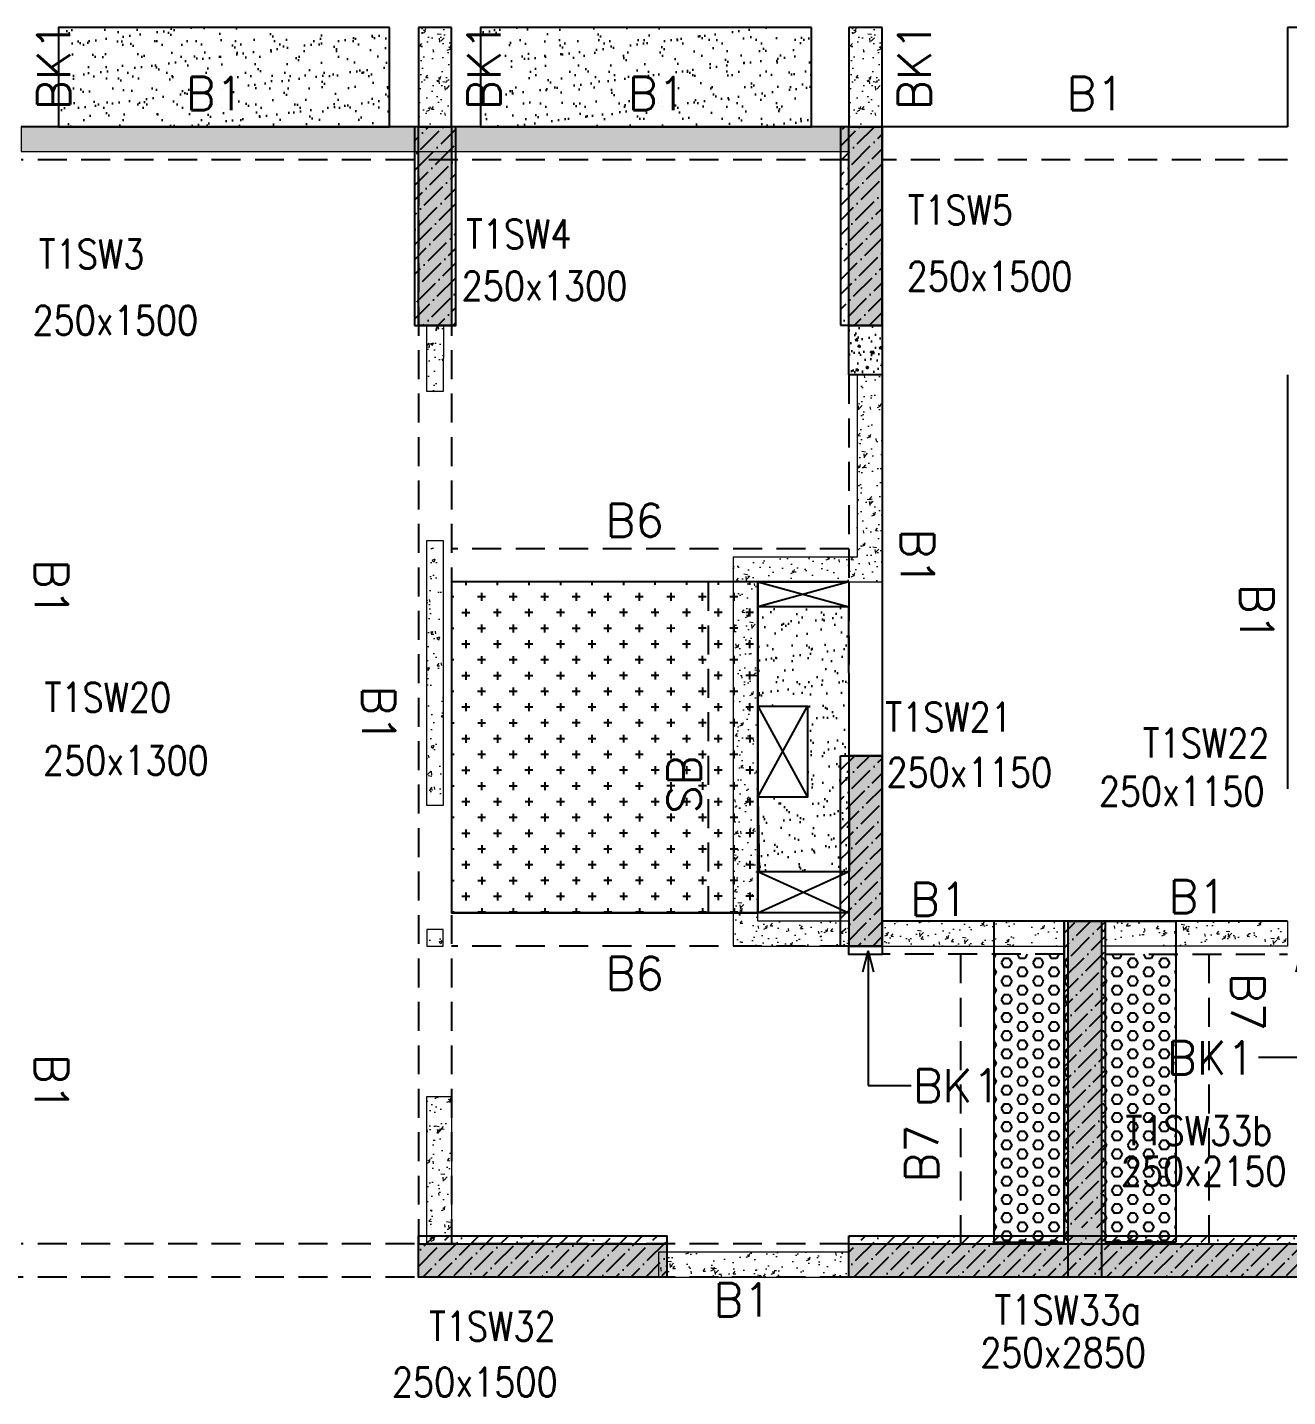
# Model space of a CAD drawing. Header units: millimetres. Extents: x 1078357 to 2594950, y -4969473 to -4636555.
# Drawn here: x 1112016 to 1119628, y -4663663 to -4655391 of the extents above; entities that cross this region are included whole.
import ezdxf

# ---------------------------------------------------------------- set-up
doc = ezdxf.new("R2010")
doc.units = ezdxf.units.MM
for name, pattern in [('CONTINOUS', [0]), ('HIDDEN', [0.375, 0.25, -0.125]), ('New Retail block$0$CONTINOUS', [0])]:
    doc.linetypes.add(name, pattern=pattern)
doc.layers.get('0').update_dxf_attribs({"lineweight": 0})
for name, color, linetype in [('B-200x325', 201, 'HIDDEN'), ('B-200x375', 41, 'HIDDEN'), ('B-200x650', 241, 'HIDDEN'), ('B-300xSLAB THK.', 151, 'Continuous'), ('BK1-200x650', 241, 'HIDDEN'), ('DROP SLAB', 8, 'Continuous'), ('NON STR. RCC WALL', 6, 'Continuous'), ('S-COLUMN_SHEAR WALL', 1, 'Continuous'), ('S-PROJECTION', 54, 'New Retail block$0$CONTINOUS'), ('SLAB FOLD', 8, 'Continuous'), ('UP TO 3FRS', 1, 'Continuous'), ('UP TO GFRS', 1, 'Continuous')]:
    doc.layers.add(name, color=color, linetype=linetype)
for name, color, linetype, lineweight in [('COL. NO.', 30, 'Continuous', 25), ('COL. SIZE', 7, 'Continuous', 25), ('HATCH', 8, 'Continuous', 30), ('RCC UPSTAND', 43, 'Continuous', 30), ('S-NON STR RCC WALL', 8, 'Continuous', 0)]:
    doc.layers.add(name, color=color, linetype=linetype, lineweight=lineweight)
doc.styles.add('Roman', font='romans')
doc.styles.add('ROMANS', font='romans.shx', dxfattribs={"width": 0.85})
doc.dimstyles.new('HARESH', dxfattribs={"dimtxt": 150, "dimasz": 75, "dimexe": 0, "dimexo": 0, "dimgap": 25, "dimtad": 1, "dimdec": 0, "dimdsep": 46, "dimtxsty": 'Roman', "dimblk": 'OBLIQUE', "dimcen": 225, "dimdle": 25, "dimclrd": 2, "dimclre": 2, "dimclrt": 7, "dimadec": 8, "dimazin": 1, "dimtfac": 1, "dimtdec": 0, "dimtmove": 0, "dimatfit": 0, "dimfxl": 1, "dimlwd": -1, "dimlwe": -1, "dimarcsym": 0})
pattern_1 = [(50, (-5232816.98, 23531658.65), (182.184669, -15.93908554), [19.05, -209.55]), (355, (-5232816.98, 23531658.65), (-35.2434214, 191.0568452), [15.24, -167.6405842]), (100.4514447, (-5232801.8, 23531657.33), (146.9412471, 175.1177519), [16.1900088, -178.0902446]), (46.1842, (-5232816.98, 23531709.45), (271.0790409, -42.042328), [28.575, -314.325]), (96.6355576, (-5232794.4, 23531705.95), (237.404134, 247.4261246), [24.2850231, -267.1356082]), (351.1841512, (-5232816.98, 23531709.45), (237.404134, 247.4261246), [22.859967, -251.459732]), (21, (-5232791.58, 23531696.75), (151.6143913, -102.2651982), [19.05, -209.55]), (326, (-5232791.58, 23531696.75), (61.8020283, 184.1879661), [15.24, -167.64]), (71.451445, (-5232778.95, 23531688.23), (213.4164193, 81.9227689), [16.1900088, -178.0899376]), (37.5, (-5232816.985, 23531658.653), (3.08860325, 84.55503887), [0, -165.608, 0, -170.18, 0, -168.275]), (7.5, (-5232816.985, 23531658.65), (66.8196625, 100.18057482), [0, -97.028, 0, -161.798, 0, -64.135]), (327.5, (-5232873.63, 23531658.65), (135.59059517, -5.728744), [0, -63.5, 0, -198.12, 0, -262.89]), (317.5, (-5232899.03, 23531658.65), (148.1291814, 25.42649103), [0, -82.55, 0, -131.572, 0, -186.69])]
pattern_2 = [(45, (903512.135, -4613405.35), (33.67596, 123.478522), [158.75, -31.75, 0, -31.75])]
pattern_3 = [(180, (1109278.52, -4473986.17), (-7e-15, -54.992613), [31.75, -63.5]), (300, (1109278.52, -4473986.17), (47.625, 27.496307), [31.75, -63.5]), (240, (1109246.77, -4473986.17), (47.625, -27.496307), [31.75, -63.5])]

# ---------------------------------------------------------------- blocks, each defined once
blk = doc.blocks.new('_Oblique')
at = {"color": 0, "linetype": 'ByBlock', "lineweight": -2}
blk.add_line((-0.5, -0.5), (0.5, 0.5), dxfattribs=at)

msp = doc.modelspace()

# ---------------------------------------------------------------- hatches: boundary and pattern name
at = {"layer": 'DROP SLAB'}
h = msp.add_hatch(dxfattribs=at)
h.set_pattern_fill('CROSS', color=8, scale=15, angle=179.96921)
h.set_pattern_definition([(180.03079016, (-3255063.09, 14065734.42), (-95.1987999, -95.3011726), [47.625, -142.875]), (270.03079016, (-3255086.91, 14065758.22), (95.3011726, -95.1987999), [47.625, -142.875])])
h.paths.add_polyline_path([(1116428.3, -4658741.4), (1114578.3, -4658741.4), (1114578.3, -4660741.2), (1116428.3, -4660741.2)])
at = {"layer": 'HATCH'}
h = msp.add_hatch(dxfattribs=at)
h.set_pattern_fill('AR-SAND', color=8, scale=3, angle=179.97015)
h.set_pattern_definition([(37.4701541, (-1725805.2, 9331579.07), (-4.7236114, 146.8264517), [0, -115.824, 0, -129.54, 0, -123.825]), (7.4701541, (-1725805.2, 9331579.07), (134.9689868, 214.9772528), [0, -62.484, 0, -104.394, 0, -40.005]), (327.4701541, (-1725898.92, 9331579.12), (237.2979035, 0.3075449), [0, -38.1, 0, -137.16, 0, -179.07]), (317.4701541, (-1725898.92, 9331579.12), (229.1017424, 66.759465), [0, -19.05, 0, -89.916, 0, -102.87])])
h.paths.add_polyline_path([(1114203.3, -4655391.2), (1112203.3, -4655391.2), (1112203.3, -4655991.2), (1114203.3, -4655991.2)])
h = msp.add_hatch(dxfattribs=at)
h.set_pattern_fill('AR-SAND', color=8, scale=3, angle=179.97015)
h.set_pattern_definition([(37.4701541, (-1728355.2, 9331579.07), (-4.7236114, 146.8264517), [0, -115.824, 0, -129.54, 0, -123.825]), (7.4701541, (-1728355.2, 9331579.07), (134.9689868, 214.9772528), [0, -62.484, 0, -104.394, 0, -40.005]), (327.4701541, (-1728448.92, 9331579.12), (237.2979035, 0.3075449), [0, -38.1, 0, -137.16, 0, -179.07]), (317.4701541, (-1728448.92, 9331579.12), (229.1017424, 66.759465), [0, -19.05, 0, -89.916, 0, -102.87])])
h.paths.add_polyline_path([(1116753.3, -4655391.2), (1114753.3, -4655391.2), (1114753.3, -4655991.2), (1116753.3, -4655991.2)])
h = msp.add_hatch(dxfattribs=at)
h.set_pattern_fill('AR-SAND', color=8, scale=3, angle=0.02985)
h.set_pattern_definition([(37.47015413, (-3915069.63, 18699654.32), (-4.72361136, 146.8264517), [0, -115.824, 0, -129.54, 0, -123.825]), (7.4701541, (-3915069.63, 18699654.32), (134.9689868, 214.9772528), [0, -62.484, 0, -104.394, 0, -40.005]), (327.4701541, (-3915163.35, 18699654.37), (237.2979035, 0.3075449), [0, -38.1, 0, -137.16, 0, -179.07]), (317.4701541, (-3915163.35, 18699654.37), (229.1017424, 66.759465), [0, -19.05, 0, -89.916, 0, -102.87])])
h.paths.add_polyline_path([(1116978.4, -4658891.2), (1116428.4, -4658891.2), (1116428.4, -4659491.2), (1116728.4, -4659491.2), (1116728.4, -4660041.2), (1116428.3, -4660041.1), (1116435.8, -4660491.2), (1116982.1, -4660491.2)])
at = {"layer": 'RCC UPSTAND'}
h = msp.add_hatch(dxfattribs=at)
h.set_pattern_fill('AR-CONC', color=8, scale=20, angle=90)
h.set_pattern_definition([(140, (-2091021.49, -7195935.7), (12.550427, 143.4520365), [15, -165]), (85, (-2091021.49, -7195935.7), (-150.438427, -27.7502667), [12, -132]), (190.4514445, (-2091020.45, -7195923.75), (-137.887998, 115.7017693), [12.7480384, -140.2284224]), (136.1842, (-2091061.5, -7195935.7), (33.103856, 213.448266), [22.5, -247.5]), (186.6356355, (-2091058.73, -7195917.91), (-194.82372, 186.932389), [19.122068, -210.342752]), (81.184164, (-2091061.5, -7195935.7), (-194.82372, 186.932389), [18, -198]), (111, (-2091051.49, -7195915.7), (80.523778, 119.3814104), [15, -165]), (56, (-2091051.49, -7195915.7), (-145.030009, 48.6630664), [12, -132]), (161.4514447, (-2091044.78, -7195905.75), (-64.5062306, 168.0444753), [12.748038, -140.2284224]), (127.5, (-2091021.49, -7195935.7), (-66.57877077, 2.43197106), [0, -130.4, 0, -134, 0, -132.5]), (97.5, (-2091021.49, -7195935.7), (-78.8823424, 52.6139075), [0, -76.4, 0, -127.4, 0, -50.5]), (57.5, (-2091021.49, -7195980.3), (4.51097435, 106.7644872), [0, -50, 0, -156, 0, -207]), (47.5, (-2091021.49, -7196000.3), (-20.0209965, 116.6372339), [0, -65, 0, -103.6, 0, -147])])
h.paths.add_polyline_path([(1117178.5, -4657191.2), (1117178.5, -4657491.2), (1116978.6, -4657491.2), (1116978.6, -4657191.2)])
at = {"layer": 'S-COLUMN_SHEAR WALL', "lineweight": 25}
h = msp.add_hatch(color=1, dxfattribs=at)
h.dxf.hatch_style = 1
h.paths.add_polyline_path([(1114378.5, -4657191.3), (1114578.5, -4657191.3), (1114578.5, -4655991.2), (1114378.5, -4655991.2)])
at = {"layer": 'S-COLUMN_SHEAR WALL', "lineweight": 25, "extrusion": (-1.00316e-06, 2.11765e-11, 1)}
h = msp.add_hatch(color=1, dxfattribs=at)
h.dxf.hatch_style = 1
h.paths.add_polyline_path([(1116978.5, -4655991.2), (1117178.5, -4655991.2), (1117178.5, -4657191.2), (1116978.5, -4657191.2)])
h = msp.add_hatch(color=1, dxfattribs=at)
h.dxf.hatch_style = 1
h.paths.add_polyline_path([(1116978.5, -4660941.2), (1117178.5, -4660941.2), (1117178.5, -4659791.2), (1116978.5, -4659791.2)])
at = {"layer": 'S-COLUMN_SHEAR WALL', "lineweight": 25}
h = msp.add_hatch(color=1, dxfattribs=at)
h.dxf.hatch_style = 1
h.paths.add_polyline_path([(1118303.5, -4660791.2), (1118503.5, -4660791.2), (1118503.5, -4662941.2), (1118303.5, -4662941.2)])
h = msp.add_hatch(color=1, dxfattribs=at)
h.dxf.hatch_style = 1
h.paths.add_polyline_path([(1114378.5, -4662741.2), (1115878.5, -4662741.2), (1115878.5, -4662941.2), (1114378.5, -4662941.2)])
at = {"layer": 'S-NON STR RCC WALL'}
h = msp.add_hatch(dxfattribs=at)
h.set_pattern_fill('AR-CONC', color=256, angle=180)
h.set_pattern_definition([(50, (-7419466.4, 32899697.03), (182.184669, -15.93908554), [19.05, -209.55]), (355, (-7419466.4, 32899697.03), (-35.2434214, 191.0568452), [15.24, -167.6405842]), (100.4514447, (-7419451.21, 32899695.7), (146.9412471, 175.1177519), [16.1900088, -178.0902446]), (46.1842, (-7419466.4, 32899747.83), (271.0790409, -42.0423279), [28.575, -314.325]), (96.6355576, (-7419443.8, 32899744.32), (237.404134, 247.4261246), [24.2850231, -267.1356082]), (351.1841512, (-7419466.4, 32899747.83), (237.404134, 247.4261246), [22.859967, -251.459732]), (21, (-7419441, 32899735.13), (151.61439127, -102.2651982), [19.05, -209.55]), (326, (-7419441, 32899735.13), (61.80202835, 184.1879661), [15.24, -167.64]), (71.451445, (-7419428.36, 32899726.6), (213.4164193, 81.9227689), [16.1900088, -178.0899376]), (37.5, (-7419466.396, 32899697.03), (3.08860325, 84.55503887), [0, -165.608, 0, -170.18, 0, -168.275]), (7.5, (-7419466.4, 32899697.03), (66.8196625, 100.18057482), [0, -97.028, 0, -161.798, 0, -64.135]), (327.5, (-7419523.04, 32899697.03), (135.59059517, -5.72874399), [0, -63.5, 0, -198.12, 0, -262.89]), (317.5, (-7419548.44, 32899697.03), (148.1291814, 25.42649103), [0, -82.55, 0, -131.572, 0, -186.69])])
h.paths.add_polyline_path([(1114578.4, -4655991.2), (1114578.4, -4655391.2), (1114378.4, -4655391.2), (1114378.4, -4655991.2), (1114578.4, -4655991.2)], is_closed=False)
h = msp.add_hatch(dxfattribs=at)
h.set_pattern_fill('AR-CONC', color=256, angle=180)
h.set_pattern_definition([(50, (-7416866.4, 32899697.03), (182.184669, -15.93908554), [19.05, -209.55]), (355, (-7416866.4, 32899697.03), (-35.2434214, 191.0568452), [15.24, -167.6405842]), (100.4514447, (-7416851.21, 32899695.7), (146.9412471, 175.1177519), [16.1900088, -178.0902446]), (46.1842, (-7416866.4, 32899747.83), (271.0790409, -42.0423279), [28.575, -314.325]), (96.6355576, (-7416843.8, 32899744.32), (237.404134, 247.4261246), [24.2850231, -267.1356082]), (351.1841512, (-7416866.4, 32899747.83), (237.404134, 247.4261246), [22.859967, -251.459732]), (21, (-7416841, 32899735.13), (151.61439127, -102.2651982), [19.05, -209.55]), (326, (-7416841, 32899735.13), (61.80202835, 184.1879661), [15.24, -167.64]), (71.451445, (-7416828.36, 32899726.6), (213.4164193, 81.9227689), [16.1900088, -178.0899376]), (37.5, (-7416866.396, 32899697.03), (3.08860325, 84.55503887), [0, -165.608, 0, -170.18, 0, -168.275]), (7.5, (-7416866.4, 32899697.03), (66.8196625, 100.18057482), [0, -97.028, 0, -161.798, 0, -64.135]), (327.5, (-7416923.04, 32899697.03), (135.59059517, -5.72874399), [0, -63.5, 0, -198.12, 0, -262.89]), (317.5, (-7416948.44, 32899697.03), (148.1291814, 25.42649103), [0, -82.55, 0, -131.572, 0, -186.69])])
h.paths.add_polyline_path([(1117178.4, -4655991.2), (1117178.4, -4655391.2), (1116978.4, -4655391.2), (1116978.4, -4655991.2), (1117178.4, -4655991.2)], is_closed=False)
h = msp.add_hatch(dxfattribs=at)
h.set_pattern_fill('AR-CONC', color=256)
h.set_pattern_definition([(50, (-6330041.7, 28215677.84), (182.184669, -15.93908554), [19.05, -209.55]), (355, (-6330041.7, 28215677.84), (-35.2434214, 191.0568452), [15.24, -167.6405842]), (100.4514447, (-6330026.52, 28215676.51), (146.9412471, 175.1177519), [16.1900088, -178.0902446]), (46.1842, (-6330041.7, 28215728.64), (271.0790409, -42.042328), [28.575, -314.325]), (96.6355576, (-6330019.1, 28215725.14), (237.404134, 247.4261246), [24.2850231, -267.1356082]), (351.1841512, (-6330041.7, 28215728.64), (237.404134, 247.4261246), [22.859967, -251.459732]), (21, (-6330016.3, 28215715.94), (151.6143913, -102.2651982), [19.05, -209.55]), (326, (-6330016.3, 28215715.94), (61.8020283, 184.1879661), [15.24, -167.64]), (71.451445, (-6330003.67, 28215707.42), (213.4164193, 81.9227689), [16.1900088, -178.0899376]), (37.5, (-6330041.7, 28215677.84), (3.08860325, 84.55503887), [0, -165.608, 0, -170.18, 0, -168.275]), (7.5, (-6330041.7, 28215677.84), (66.8196625, 100.18057482), [0, -97.028, 0, -161.798, 0, -64.135]), (327.5, (-6330098.34, 28215677.84), (135.59059517, -5.72874399), [0, -63.5, 0, -198.12, 0, -262.89]), (317.5, (-6330123.74, 28215677.84), (148.1291814, 25.42649103), [0, -82.55, 0, -131.572, 0, -186.69])])
h.paths.add_polyline_path([(1116975.4, -4655991.2), (1111978.3, -4655991.2), (1111978.3, -4656141.2), (1116975.4, -4656141.2)])
h = msp.add_hatch(dxfattribs=at)
h.set_pattern_fill('AR-CONC', color=256, angle=180)
h.set_pattern_definition([(50, (1114491.73, -4472621.5), (182.18467, -15.93909), [19.05, -209.55]), (355, (1114491.73, -4472621.5), (-35.24342, 191.05685), [15.24, -167.64058]), (100.45144, (1114506.92, -4472622.83), (146.94125, 175.11775), [16.19, -178.09024]), (46.1842, (1114491.73, -4472570.7), (271.07904, -42.04233), [28.575, -314.325]), (96.63556, (1114514.32, -4472574.2), (237.40413, 247.42612), [24.28502, -267.1356]), (351.18415, (1114491.73, -4472570.7), (237.40413, 247.42612), [22.85997, -251.45973]), (21, (1114517.13, -4472583.4), (151.61439, -102.2652), [19.05, -209.55]), (326, (1114517.13, -4472583.4), (61.80203, 184.18797), [15.24, -167.64]), (71.45144, (1114529.77, -4472591.93), (213.41642, 81.92277), [16.19, -178.08994]), (37.5, (1114491.734, -4472621.507), (3.088603, 84.55504), [0, -165.608, 0, -170.18, 0, -168.275]), (7.5, (1114491.73, -4472621.51), (66.819663, 100.180575), [0, -97.028, 0, -161.798, 0, -64.135]), (327.5, (1114435.09, -4472621.507), (135.590595, -5.728744), [0, -63.5, 0, -198.12, 0, -262.89]), (317.5, (1114409.69, -4472621.51), (148.12918, 25.42649), [0, -82.55, 0, -131.572, 0, -186.69])])
h.paths.add_polyline_path([(1114428.3, -4657191.2), (1114528.3, -4657191.2), (1114528.3, -4657591.2), (1114428.3, -4657591.2)])
h = msp.add_hatch(dxfattribs=at)
h.set_pattern_fill('AR-CONC', color=256)
h.set_pattern_definition(pattern_1)
h.paths.add_polyline_path([(1116278.3, -4658591.2), (1116278.3, -4660941.2), (1116978.3, -4660941.2), (1116978.3, -4660791.2), (1116428.3, -4660791.2), (1116428.3, -4658741.2), (1117178.3, -4658741.2), (1117178.3, -4657491.1), (1117028.3, -4657491.1), (1117028.3, -4658591.2)])
h = msp.add_hatch(dxfattribs=at)
h.set_pattern_fill('AR-CONC', color=256, angle=180)
h.set_pattern_definition([(50, (2211716.45, -9156640.7), (182.184669, -15.9390855), [19.05, -209.55]), (355, (2211716.45, -9156640.7), (-35.2434214, 191.056845), [15.24, -167.640584]), (100.4514447, (2211731.63, -9156642.02), (146.941247, 175.117752), [16.190009, -178.0902446]), (46.1842, (2211716.45, -9156589.9), (271.079041, -42.042328), [28.575, -314.325]), (96.6355576, (2211739.04, -9156593.4), (237.404134, 247.426125), [24.285023, -267.135608]), (351.184151, (2211716.45, -9156589.9), (237.404134, 247.426125), [22.859967, -251.459732]), (21, (2211741.85, -9156602.6), (151.6143913, -102.265198), [19.05, -209.55]), (326, (2211741.85, -9156602.6), (61.802028, 184.187966), [15.24, -167.64]), (71.451445, (2211754.48, -9156611.12), (213.416419, 81.922769), [16.190009, -178.0899376]), (37.5, (2211716.45, -9156640.694), (3.08860325, 84.5550389), [0, -165.608, 0, -170.18, 0, -168.275]), (7.5, (2211716.45, -9156640.69), (66.8196625, 100.1805748), [0, -97.028, 0, -161.798, 0, -64.135]), (327.5, (2211659.81, -9156640.694), (135.5905952, -5.728744), [0, -63.5, 0, -198.12, 0, -262.89]), (317.5, (2211634.41, -9156640.69), (148.1291814, 25.426491), [0, -82.55, 0, -131.572, 0, -186.69])])
h.paths.add_polyline_path([(1114428.3, -4658491.2), (1114528.3, -4658491.2), (1114528.3, -4660091.2), (1114428.3, -4660091.2)])
h = msp.add_hatch(dxfattribs=at)
h.set_pattern_fill('AR-CONC', color=256, angle=180)
h.set_pattern_definition([(50, (2211703.24, -9158005.36), (182.184669, -15.9390855), [19.05, -209.55]), (355, (2211703.24, -9158005.36), (-35.2434214, 191.056845), [15.24, -167.640584]), (100.4514447, (2211718.42, -9158006.69), (146.941247, 175.117752), [16.190009, -178.0902446]), (46.1842, (2211703.24, -9157954.56), (271.079041, -42.042328), [28.575, -314.325]), (96.6355576, (2211725.83, -9157958.06), (237.404134, 247.426125), [24.285023, -267.135608]), (351.184151, (2211703.24, -9157954.56), (237.404134, 247.426125), [22.859967, -251.459732]), (21, (2211728.64, -9157967.26), (151.6143913, -102.265198), [19.05, -209.55]), (326, (2211728.64, -9157967.26), (61.802028, 184.187966), [15.24, -167.64]), (71.451445, (2211741.27, -9157975.78), (213.416419, 81.922769), [16.190009, -178.0899376]), (37.5, (2211703.235, -9158005.36), (3.08860325, 84.5550389), [0, -165.608, 0, -170.18, 0, -168.275]), (7.5, (2211703.235, -9158005.36), (66.8196625, 100.1805748), [0, -97.028, 0, -161.798, 0, -64.135]), (327.5, (2211646.59, -9158005.36), (135.5905952, -5.728744), [0, -63.5, 0, -198.12, 0, -262.89]), (317.5, (2211621.19, -9158005.36), (148.1291814, 25.426491), [0, -82.55, 0, -131.572, 0, -186.69])])
h.paths.add_polyline_path([(1114428.3, -4660941.2), (1114528.3, -4660941.2), (1114528.3, -4660841.2), (1114428.3, -4660841.2)])
h = msp.add_hatch(dxfattribs=at)
h.set_pattern_fill('AR-CONC', color=256)
h.set_pattern_definition(pattern_1)
h.paths.add_polyline_path([(1118303.3, -4660791.2), (1117178.3, -4660791.2), (1117178.3, -4660941.2), (1118303.3, -4660941.2)])
h = msp.add_hatch(dxfattribs=at)
h.set_pattern_fill('AR-CONC', color=256, angle=180)
h.set_pattern_definition(pattern_1)
h.paths.add_polyline_path([(1118503.4, -4660791.2), (1119628.4, -4660791.2), (1119628.4, -4660941.2), (1118503.4, -4660941.2)])
h = msp.add_hatch(dxfattribs=at)
h.set_pattern_fill('AR-CONC', color=256, angle=180)
h.set_pattern_definition([(50, (-6337106.45, 28215677.83), (182.184669, -15.93908554), [19.05, -209.55]), (355, (-6337106.45, 28215677.83), (-35.2434214, 191.0568452), [15.24, -167.6405842]), (100.4514447, (-6337091.26, 28215676.5), (146.9412471, 175.1177519), [16.1900088, -178.0902446]), (46.1842, (-6337106.45, 28215728.63), (271.0790409, -42.042328), [28.575, -314.325]), (96.6355576, (-6337083.86, 28215725.13), (237.404134, 247.4261246), [24.2850231, -267.1356082]), (351.1841512, (-6337106.45, 28215728.63), (237.404134, 247.4261246), [22.859967, -251.459732]), (21, (-6337081.05, 28215715.93), (151.6143913, -102.2651982), [19.05, -209.55]), (326, (-6337081.05, 28215715.93), (61.8020283, 184.1879661), [15.24, -167.64]), (71.451445, (-6337068.41, 28215707.41), (213.4164193, 81.9227689), [16.1900088, -178.0899376]), (37.5, (-6337106.446, 28215677.833), (3.08860325, 84.55503887), [0, -165.608, 0, -170.18, 0, -168.275]), (7.5, (-6337106.45, 28215677.83), (66.8196625, 100.18057482), [0, -97.028, 0, -161.798, 0, -64.135]), (327.5, (-6337163.09, 28215677.83), (135.59059517, -5.72874399), [0, -63.5, 0, -198.12, 0, -262.89]), (317.5, (-6337188.49, 28215677.83), (148.1291814, 25.42649103), [0, -82.55, 0, -131.572, 0, -186.69])])
h.paths.add_polyline_path([(1114428.3, -4661851.2), (1114578.3, -4661851.2), (1114578.3, -4662741.1), (1114428.3, -4662741.1)])
h = msp.add_hatch(dxfattribs=at)
h.set_pattern_fill('AR-CONC', color=256, angle=180)
h.set_pattern_definition([(50, (-5239881.73, 23531658.65), (182.184669, -15.93908554), [19.05, -209.55]), (355, (-5239881.73, 23531658.65), (-35.2434214, 191.0568452), [15.24, -167.6405842]), (100.4514447, (-5239866.55, 23531657.32), (146.9412471, 175.1177519), [16.1900088, -178.0902446]), (46.1842, (-5239881.73, 23531709.45), (271.0790409, -42.042328), [28.575, -314.325]), (96.6355576, (-5239859.14, 23531705.94), (237.404134, 247.4261246), [24.2850231, -267.1356082]), (351.1841512, (-5239881.73, 23531709.45), (237.404134, 247.4261246), [22.859967, -251.459732]), (21, (-5239856.33, 23531696.75), (151.6143913, -102.2651982), [19.05, -209.55]), (326, (-5239856.33, 23531696.75), (61.8020283, 184.1879661), [15.24, -167.64]), (71.451445, (-5239843.7, 23531688.22), (213.4164193, 81.9227689), [16.1900088, -178.0899376]), (37.5, (-5239881.73, 23531658.646), (3.08860325, 84.55503887), [0, -165.608, 0, -170.18, 0, -168.275]), (7.5, (-5239881.73, 23531658.65), (66.8196625, 100.18057482), [0, -97.028, 0, -161.798, 0, -64.135]), (327.5, (-5239938.37, 23531658.646), (135.59059517, -5.728744), [0, -63.5, 0, -198.12, 0, -262.89]), (317.5, (-5239963.77, 23531658.65), (148.1291814, 25.42649103), [0, -82.55, 0, -131.572, 0, -186.69])])
h.paths.add_polyline_path([(1116978.3, -4662791.2), (1115828.3, -4662791.2), (1115828.3, -4662941.2), (1116978.3, -4662941.2)])
at = {"layer": 'SLAB FOLD', "ltscale": 1000}
h = msp.add_hatch(dxfattribs=at)
h.set_pattern_fill('HEX', color=8, scale=10, angle=180)
h.set_pattern_definition(pattern_3)
h.paths.add_polyline_path([(1118303.3, -4662730.5), (1117853.3, -4662730.5), (1117853.3, -4660991.2), (1118303.3, -4660991.2)])
h = msp.add_hatch(dxfattribs=at)
h.set_pattern_fill('HEX', color=8, scale=10, angle=180)
h.set_pattern_definition(pattern_3)
h.paths.add_polyline_path([(1118503.7, -4662730.5), (1118953.7, -4662730.5), (1118953.7, -4660991.2), (1118503.7, -4660991.2)])
at = {"layer": 'UP TO 3FRS', "lineweight": 25}
h = msp.add_hatch(color=4, dxfattribs=at)
h.dxf.hatch_style = 1
h.paths.add_polyline_path([(1116978.5, -4662741.2), (1119828.5, -4662741.2), (1119828.5, -4662941.2), (1116978.5, -4662941.2)])
at = {"layer": 'UP TO GFRS', "lineweight": 25}
h = msp.add_hatch(dxfattribs=at)
h.set_pattern_fill('ANSI36', color=8, scale=20)
h.set_pattern_definition(pattern_2)
h.paths.add_polyline_path([(1114353.5, -4657191.3), (1114603.5, -4657191.3), (1114603.5, -4655991.4), (1114353.5, -4655991.4)])
h = msp.add_hatch(dxfattribs=at)
h.set_pattern_fill('ANSI36', color=8, scale=20)
h.set_pattern_definition(pattern_2)
h.paths.add_polyline_path([(1116928.6, -4657191.2), (1117178.6, -4657191.2), (1117178.6, -4655991.4), (1116928.6, -4655991.4)])
h = msp.add_hatch(dxfattribs=at)
h.set_pattern_fill('ANSI36', color=8, scale=20)
h.set_pattern_definition(pattern_2)
h.paths.add_polyline_path([(1116928.5, -4659791.2), (1117178.5, -4659791.2), (1117178.5, -4660941.2), (1116928.5, -4660941.2)])
h = msp.add_hatch(dxfattribs=at)
h.set_pattern_fill('ANSI36', color=8, scale=20)
h.set_pattern_definition(pattern_2)
h.paths.add_polyline_path([(1118278.5, -4662641.2), (1118528.5, -4662641.2), (1118528.5, -4660791.2), (1118278.5, -4660791.2)])
h = msp.add_hatch(dxfattribs=at)
h.set_pattern_fill('ANSI36', color=8, scale=20)
h.set_pattern_definition(pattern_2)
h.paths.add_polyline_path([(1114378.6, -4662691.2), (1115878.6, -4662691.2), (1115878.6, -4662941.2), (1114378.6, -4662941.2)])
h = msp.add_hatch(dxfattribs=at)
h.set_pattern_fill('ANSI36', color=8, scale=20)
h.set_pattern_definition(pattern_2)
h.paths.add_polyline_path([(1116978.6, -4662691.2), (1119828.6, -4662691.2), (1119828.6, -4662941.2), (1116978.6, -4662941.2)])

# ---------------------------------------------------------------- linework, layer by layer
at = {"layer": 'B-200x325', "ltscale": 700}
for p, q in [((1116978.4, -4658541.4, 0), (1114578.4, -4658541.4, 0)), ((1116978.2, -4660941.2, 0), (1114578.4, -4660941.2, 0))]:
    msp.add_line(p, q, dxfattribs=at)
at = {"layer": 'B-200x325', "linetype": 'Continuous', "ltscale": 700}
for p, q in [((1116978.4, -4658741.4, 0), (1114578.4, -4658741.4, 0)), ((1116978.2, -4660741.2, 0), (1114578.4, -4660741.2, 0))]:
    msp.add_line(p, q, dxfattribs=at)
at = {"layer": 'B-200x375', "ltscale": 700}
for p, q in [((1117653.2, -4660991.2, 0), (1117653.2, -4662741.2, 0)), ((1119153.5, -4660991.2, 0), (1119153.5, -4662741.2, 0))]:
    msp.add_line(p, q, dxfattribs=at)
at = {"layer": 'B-200x375', "linetype": 'Continuous', "ltscale": 700}
for p, q in [((1117853.2, -4660991.2, 0), (1117853.2, -4662730.5, 0)), ((1118953.5, -4660991.2, 0), (1118953.5, -4662730.5, 0))]:
    msp.add_line(p, q, dxfattribs=at)
at = {"layer": 'B-200x650', "linetype": 'CONTINOUS', "ltscale": 700}
for p, q in [((1114578.3, -4655391.2, 0), (1114378.3, -4655391.2, 0)), ((1114378.3, -4655391.2, 0), (1114378.4, -4655991.2, 0)), ((1114578.3, -4655991.2, 0), (1114578.3, -4655391.2, 0)), ((1117178.3, -4655391.1, 0), (1116978.3, -4655391.1, 0)), ((1116978.3, -4655391.1, 0), (1116978.4, -4655991.1, 0)), ((1117178.3, -4655991.1, 0), (1117178.3, -4655391.1, 0)), ((1119828.3, -4655391.2, 0), (1119628.3, -4655391.2, 0)), ((1119628.3, -4655391.2, 0), (1119628.4, -4655991.2, 0)), ((1116978.3, -4655991.2, 0), (1111978.3, -4655991.2, 0)), ((1119628.2, -4655991.1, 50), (1117178.5, -4655991.1, 0)), ((1117178.3, -4657491.1, 0), (1117178.3, -4659991.2, 0)), ((1119628.3, -4657491.1, 0), (1119628.3, -4659991.2, 0)), ((1119628.3, -4660791.2, 0), (1117178.3, -4660791.2, 0)), ((1117853.2, -4660791.2, 0), (1117178.3, -4660791.2, 0))]:
    msp.add_line(p, q, dxfattribs=at)
at = {"layer": 'B-200x650', "linetype": 'HIDDEN', "ltscale": 700}
for p, q in [((1116978.3, -4656191.2, 0), (1111978.3, -4656191.2, 0)), ((1119628.2, -4656191.1, 50), (1117178.5, -4656191.1, 0)), ((1114378.3, -4656291.2, 0), (1114378.3, -4662741.1, 0)), ((1114578.3, -4656291.2, 0), (1114578.3, -4662741.1, 0)), ((1116978.3, -4657491.1, 0), (1116978.3, -4659991.2, 0)), ((1118278.5, -4660991.2, 0), (1117178.3, -4660991.2, 0)), ((1118528.5, -4660991.2, 0), (1119628.3, -4660991.2, 0)), ((1116978.3, -4662741.1, 0), (1111978.3, -4662741.1, 0)), ((1116978.3, -4662941.1, 0), (1109378.4, -4662941.2, 0))]:
    msp.add_line(p, q, dxfattribs=at)
at = {"layer": 'B-300xSLAB THK.', "linetype": 'HIDDEN', "ltscale": 700}
msp.add_line((1116128.3, -4658741.4, 0), (1116128.3, -4660741.2, 0), dxfattribs=at)
at = {"layer": 'B-300xSLAB THK.', "linetype": 'ByBlock', "ltscale": 700}
msp.add_line((1116428.3, -4658741.4, 0), (1116428.3, -4660741.2, 0), dxfattribs=at)
at = {"layer": 'BK1-200x650', "linetype": 'Continuous', "ltscale": 700, "elevation": 0}
msp.add_lwpolyline([(1116978.3, -4660941.2), (1117178.3, -4660941.2), (1117178.3, -4660991.4), (1116978.3, -4660991.4)], close=True, dxfattribs=at)
at = {"layer": 'DROP SLAB', "color": 3, "linetype": 'CONTINOUS', "ltscale": 500}
for p, q in [((1116978.4, -4658741.4, 0), (1116428.3, -4658891.2, 0)), ((1116428.4, -4658741.4, 0), (1116978.4, -4658891.1, 0)), ((1116428.4, -4659491.2, 0), (1116728.4, -4660041.2, 0)), ((1116428.4, -4660041.2, 0), (1116728.4, -4659491.2, 0)), ((1116428.4, -4660491.2, 0), (1116978.2, -4660741.2, 0)), ((1116428.4, -4660741.2, 0), (1116978.4, -4660491.2, 0))]:
    msp.add_line(p, q, dxfattribs=at)
at = {"layer": 'DROP SLAB', "color": 3, "linetype": 'CONTINOUS', "ltscale": 500, "elevation": 0}
for points in [[(1116428.3, -4658741.4), (1114578.3, -4658741.4), (1114578.3, -4660741.2), (1116428.3, -4660741.2)], [(1116428.4, -4658741.4), (1116978.4, -4658741.4), (1116978.4, -4658891.2), (1116428.4, -4658891.2)], [(1116428.4, -4659491.2), (1116728.4, -4659491.2), (1116728.4, -4660041.2), (1116428.4, -4660041.2)], [(1116428.4, -4660491.2), (1116978.2, -4660491.2), (1116978.2, -4660741.2), (1116428.4, -4660741.2)]]:
    msp.add_lwpolyline(points, close=True, dxfattribs=at)
at = {"layer": 'NON STR. RCC WALL', "elevation": 0}
msp.add_lwpolyline([(1117178.5, -4657191.2), (1117178.5, -4657491.2), (1116978.6, -4657491.2), (1116978.6, -4657191.2)], close=True, dxfattribs=at)
at = {"layer": 'S-COLUMN_SHEAR WALL', "color": 1, "lineweight": 25, "elevation": 0}
for points in [[(1114378.5, -4655991.2), (1114578.5, -4655991.2), (1114578.5, -4657191.3), (1114378.5, -4657191.3)], [(1118303.5, -4660791.2), (1118503.5, -4660791.2), (1118503.5, -4662941.2), (1118303.5, -4662941.2)], [(1114378.5, -4662741.2), (1115878.5, -4662741.2), (1115878.5, -4662941.2), (1114378.5, -4662941.2)]]:
    msp.add_lwpolyline(points, close=True, dxfattribs=at)
at = {"layer": 'S-COLUMN_SHEAR WALL', "color": 1, "lineweight": 25, "extrusion": (-1.00316e-06, 2.11765e-11, 1), "elevation": -1.1}
for points in [[(1116978.5, -4655991.2), (1117178.5, -4655991.2), (1117178.5, -4657191.2), (1116978.5, -4657191.2)], [(1116978.5, -4660941.2), (1117178.5, -4660941.2), (1117178.5, -4659791.2), (1116978.5, -4659791.2)]]:
    msp.add_lwpolyline(points, close=True, dxfattribs=at)
at = {"layer": 'S-NON STR RCC WALL', "elevation": 0}
for points in [[(1116975.4, -4655991.2), (1111978.3, -4655991.2), (1111978.3, -4656141.2), (1116975.4, -4656141.2)], [(1114428.4, -4657191.2), (1114528.4, -4657191.2), (1114528.3, -4657591.2), (1114428.3, -4657591.2)], [(1116278.3, -4658591.2), (1116278.3, -4660941.2), (1116978.3, -4660941.2), (1116978.3, -4660791.2), (1116428.3, -4660791.2), (1116428.3, -4658741.2), (1117178.3, -4658741.2), (1117178.3, -4657491.1), (1117028.3, -4657491.1), (1117028.3, -4658591.2)], [(1118303.3, -4660791.2), (1117178.3, -4660791.2), (1117178.3, -4660941.2), (1118303.3, -4660941.2)], [(1118503.4, -4660791.2), (1119628.4, -4660791.2), (1119628.4, -4660941.2), (1118503.4, -4660941.2)]]:
    msp.add_lwpolyline(points, close=True, dxfattribs=at)
at = {"layer": 'S-NON STR RCC WALL', "ltscale": 700, "elevation": 0}
for points in [[(1114428.3, -4658491.2), (1114528.3, -4658491.2), (1114528.3, -4660091.2), (1114428.3, -4660091.2)], [(1114428.3, -4660941.2), (1114528.3, -4660941.2), (1114528.3, -4660841.2), (1114428.3, -4660841.2)], [(1114428.3, -4661851.2), (1114578.3, -4661851.2), (1114578.3, -4662741.1), (1114428.3, -4662741.1)], [(1116978.3, -4662791.2), (1115828.3, -4662791.2), (1115828.3, -4662941.2), (1116978.3, -4662941.2)]]:
    msp.add_lwpolyline(points, close=True, dxfattribs=at)
at = {"layer": 'S-PROJECTION', "elevation": 0}
for points in [[(1114203.3, -4655391.2), (1112203.3, -4655391.2), (1112203.3, -4655991.2), (1114203.3, -4655991.2)], [(1116753.3, -4655391.2), (1114753.3, -4655391.2), (1114753.3, -4655991.2), (1116753.3, -4655991.2)]]:
    msp.add_lwpolyline(points, close=True, dxfattribs=at)
at = {"layer": 'SLAB FOLD', "color": 8, "ltscale": 1000, "elevation": 0}
msp.add_lwpolyline([(1116978.4, -4658891.2), (1116428.4, -4658891.2), (1116428.4, -4659491.2), (1116728.4, -4659491.2), (1116728.4, -4660041.2), (1116428.3, -4660041.1), (1116435.8, -4660491.2), (1116982.1, -4660491.2), (1116978.4, -4658891.2)], dxfattribs=at)
for points in [[(1117853.2, -4662730.5), (1118278.5, -4662730.5), (1118278.5, -4660791.2), (1117853.2, -4660791.2)], [(1118953.5, -4662730.5), (1118528.2, -4662730.5), (1118528.2, -4660791.2), (1118953.5, -4660791.2)]]:
    msp.add_lwpolyline(points, close=True, dxfattribs=at)
at = {"layer": 'UP TO 3FRS', "color": 4, "lineweight": 25, "elevation": 0}
msp.add_lwpolyline([(1116978.5, -4662741.2), (1119828.5, -4662741.2), (1119828.5, -4662941.2), (1116978.5, -4662941.2)], close=True, dxfattribs=at)
at = {"layer": 'UP TO GFRS', "color": 3, "lineweight": 25, "elevation": 0}
for points in [[(1114353.5, -4657191.3), (1114603.5, -4657191.3), (1114603.5, -4655991.2), (1114353.5, -4655991.2)], [(1116928.5, -4657191), (1117178.5, -4657191), (1117178.5, -4655991.2), (1116928.5, -4655991.2)], [(1116928.5, -4659791.2), (1117178.5, -4659791.2), (1117178.5, -4660941.2), (1116928.5, -4660941.2)], [(1118278.5, -4662691.2), (1118528.5, -4662691.2), (1118528.5, -4660791.2), (1118278.5, -4660791.2)], [(1114378.5, -4662691.2), (1115878.5, -4662691.2), (1115878.5, -4662941.2), (1114378.5, -4662941.2)], [(1116978.5, -4662691.2), (1119828.5, -4662691.2), (1119828.5, -4662941.2), (1116978.5, -4662941.2)]]:
    msp.add_lwpolyline(points, close=True, dxfattribs=at)

# ---------------------------------------------------------------- texts
at = {"layer": 'B-200x325', "linetype": 'Continuous', "ltscale": 700, "style": 'ROMANS'}
for p in [(1115508.9, -4658469.3, -2.7), (1115508.9, -4661206.4, -2.7)]:
    msp.add_text('B6', height=200, rotation=0.00094, dxfattribs=at).set_placement(p)
at = {"layer": 'B-200x375', "linetype": 'Continuous', "ltscale": 700, "style": 'ROMANS'}
for rotation, p in [(269.99866, (1119288.3, -4661103.3, -2.7)), (90.00094, (1117518.4, -4662370.8, -2.7))]:
    msp.add_text('B7', height=200, rotation=rotation, dxfattribs=at).set_placement(p)
at = {"layer": 'B-200x650', "linetype": 'CONTINOUS', "ltscale": 700, "style": 'ROMANS'}
for p in [(1112274, -4655890.8, 50), (1114874, -4655890.8, 50), (1117474, -4655890.7, 50)]:
    msp.add_text('BK1', height=200, rotation=90, dxfattribs=at).set_placement(p)
at = {"layer": 'B-200x650', "linetype": 'HIDDEN', "ltscale": 500, "style": 'ROMANS'}
for rotation, p in [(359.99906, (1112972.2, -4655890.8, -2.7)), (359.99906, (1115643.1, -4655890.8, -2.7)), (359.99906, (1118292.9, -4655890.7, 47.3)), (269.99906, (1117292.7, -4658418.6, -2.7)), (269.99906, (1112061.5, -4658603, -2.7)), (269.99906, (1119342.3, -4658753.3, -2.7)), (269.99906, (1114037.9, -4659366.1, -2.7)), (359.99906, (1118908.7, -4660742.5, -2.7)), (359.99906, (1117347.6, -4660759.3, -2.7)), (269.99906, (1112061.5, -4661593, -2.7)), (359.99906, (1116159.6, -4663178.4, -2.7))]:
    msp.add_text('B1', height=200, rotation=rotation, dxfattribs=at).set_placement(p)
at = {"layer": 'B-300xSLAB THK.', "linetype": 'Continuous', "ltscale": 700, "style": 'ROMANS'}
msp.add_text('SB', height=200, rotation=90.00094, dxfattribs=at).set_placement((1116083, -4660141.8, -2.7))
at = {"layer": 'BK1-200x650', "linetype": 'Continuous', "ltscale": 700, "style": 'ROMANS'}
for rotation, p in [(0.00094, (1118899.5, -4661716.8, -2.7)), (359.99906, (1117364.4, -4661885.1, -2.7))]:
    msp.add_text('BK1', height=200, rotation=rotation, dxfattribs=at).set_placement(p)
at = {"layer": 'COL. NO.', "linetype": 'Continuous', "style": 'ROMANS', "width": 0.85}
for s, p in [('T1SW5', (1117333, -4656582.3, -320.4)), ('T1SW4', (1114665.3, -4656726.9, -320.4)), ('T1SW3', (1112084.9, -4656848.5, -320.4)), ('T1SW20', (1112119.4, -4659526, -320.4)), ('T1SW21', (1117197.8, -4659645.3, -320.4)), ('T1SW22', (1118753.5, -4659802, -320.4)), ('T1SW33b', (1118649.3, -4662143.9, -320.4)), ('T1SW33a', (1117857.7, -4663227.4, -320.4)), ('T1SW32', (1114441.8, -4663325.8, -320.4))]:
    msp.add_text(s, height=175, dxfattribs=at).set_placement(p)
at = {"layer": 'COL. SIZE', "linetype": 'Continuous', "style": 'ROMANS', "width": 0.85}
for s, p in [('250x1500', (1117327.3, -4656982.3, -320.4)), ('250x1300', (1114639, -4657040.1, -320.4)), ('250x1500', (1112046.8, -4657248.5, -320.4)), ('250x1300', (1112110.4, -4659907.8, -320.4)), ('250x1150', (1117205.3, -4659978.4, -320.4)), ('250x1150', (1118487.9, -4660093.9, -320.4)), ('250x2150', (1118620.8, -4662389.1, -320.4)), ('250x2850', (1117771.9, -4663484.9, -320.4)), ('250x1500', (1114217.9, -4663663.4, -320.4))]:
    msp.add_text(s, height=175, dxfattribs=at).set_placement(p)

# ---------------------------------------------------------------- leaders
at = {"layer": 'BK1-200x650', "linetype": 'Continuous', "ltscale": 700}
for points in [[(1117094.8, -4660971.5, 0), (1117094.8, -4661782.9, 0), (1117353.6, -4661782.9, 0)], [(1119711.9, -4660971.5, 0), (1119711.9, -4661614.5, 0), (1119453.1, -4661614.5, 0)]]:
    msp.add_leader(points, dimstyle='HARESH', override={"dimasz": 125, "dimgap": 25, "dimtad": 0, "dimldrblk": 'Open30'}, dxfattribs=at)

doc.saveas('drawing.dxf')
